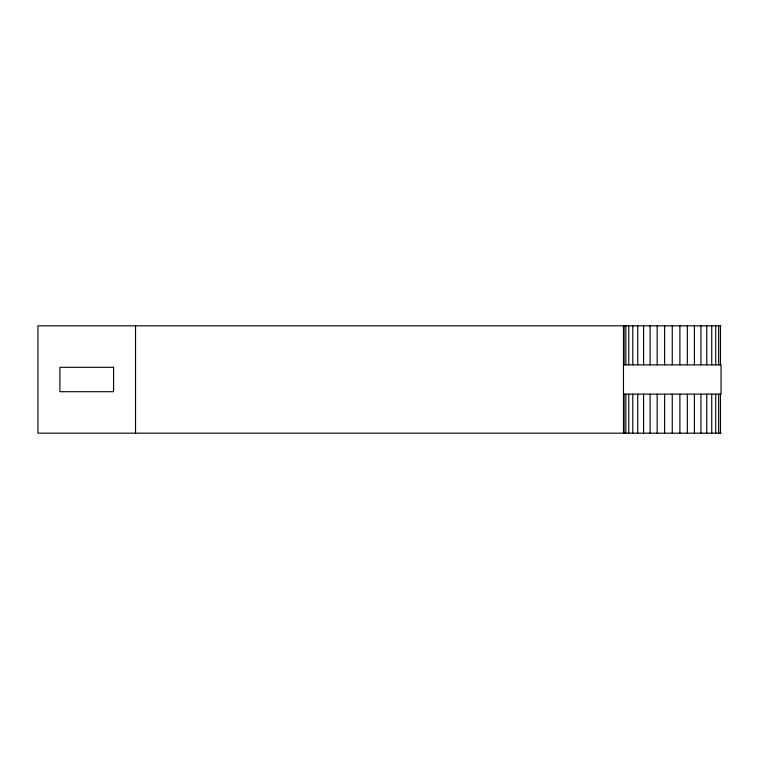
<?xml version="1.0" encoding="UTF-8"?>
<svg xmlns="http://www.w3.org/2000/svg" width="759" height="759" viewBox="0 0 759 759"><rect width="100%" height="100%" fill="white"/><g stroke="black" fill="none" stroke-linecap="round" stroke-linejoin="round"><path stroke-width="1.14" d="M721.05 325.829L37.95 325.829L37.95 433.171L721.05 433.171M623.462 364.861L721.05 364.861L721.05 394.139L623.462 394.139M720.452 325.829L720.452 364.861M720.452 394.139L720.452 433.171M718.659 325.829L718.659 364.861M718.659 394.139L718.659 433.171M715.728 325.829L715.728 364.861M715.728 394.139L715.728 433.171M711.733 325.829L711.733 364.861M711.733 394.139L711.733 433.171M706.762 325.829L706.762 364.861M706.762 394.139L706.762 433.171M700.936 325.829L700.936 364.861M700.936 394.139L700.936 433.171M694.409 325.829L694.409 364.861M694.409 394.139L694.409 433.171M687.331 325.829L687.331 364.861M687.331 394.139L687.331 433.171M679.893 325.829L679.893 364.861M679.893 394.139L679.893 433.171M672.256 325.829L672.256 364.861M672.256 394.139L672.256 433.171M664.628 325.829L664.628 364.861M664.628 394.139L664.628 433.171M657.18 325.829L657.18 364.861M657.18 394.139L657.18 433.171M650.102 325.829L650.102 364.861M650.102 394.139L650.102 433.171M643.575 325.829L643.575 364.861M643.575 394.139L643.575 433.171M637.759 325.829L637.759 364.861M637.759 394.139L637.759 433.171M632.778 325.829L632.778 364.861M632.778 394.139L632.778 433.171M628.784 325.829L628.784 364.861M628.784 394.139L628.784 433.171M625.852 325.829L625.852 364.861M625.852 394.139L625.852 433.171M624.069 325.829L624.069 364.861M624.069 394.139L624.069 433.171M623.462 325.829L623.462 433.171M135.538 325.829L135.538 433.171M113.575 367.299L59.904 367.299L59.904 391.701L113.575 391.701L113.575 367.299"/></g></svg>
